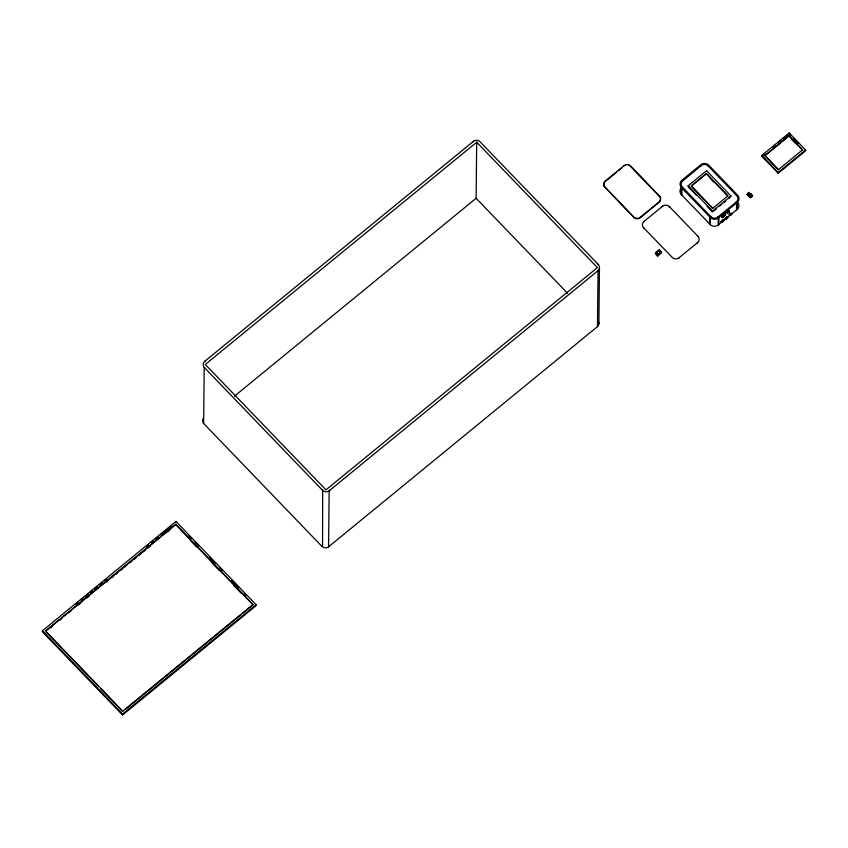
<?xml version="1.0" encoding="UTF-8"?>
<svg xmlns="http://www.w3.org/2000/svg" width="848" height="848" viewBox="0 0 848 848"><rect width="100%" height="100%" fill="white"/><g stroke="black" fill="none" stroke-linecap="round" stroke-linejoin="round"><path stroke-width="1.27" d="M42.411 630.785L42.4 631.771L122.536 715.023L256.075 605.673L256.085 604.698L175.949 521.435L42.411 630.785L122.547 714.048L122.536 715.023M175.759 525.262L175.769 524.276L45.485 630.965L122.727 711.207L253.011 604.529L175.769 524.276M175.939 522.421L175.949 521.435M322.092 546.547L203.637 423.47L204.23 367.407L322.685 490.483L322.547 546.907A4.993 4.611 0.6 0 0 328.07 547.214L597.872 326.289A4.993 4.611 0.6 0 0 598.2 321.191M328.568 546.907L329.151 490.844L598.063 270.639L597.48 326.703M567.545 293.27L476.12 198.284L476.703 142.21L205.28 364.47L325.971 489.858L597.395 267.608L476.703 142.21M598.879 323.788L599.462 267.714M628.877 165.318A4.993 4.611 0.6 0 1 630.159 165.975L659.85 196.821A4.993 4.611 0.6 0 1 659.532 201.919L639.71 218.159A4.993 4.611 0.6 0 1 634.177 217.851L604.486 186.571A4.993 4.611 0.6 0 1 604.815 181.472L624.637 165.243A4.993 4.611 0.6 0 1 630.159 165.551L659.861 196.407A4.993 4.611 0.6 0 1 659.532 201.506L639.71 217.735A4.993 4.611 0.6 0 1 634.187 217.427L604.825 187.026M604.412 182.468A4.993 4.611 0.6 0 1 604.804 181.896L605.207 181.059M623.492 166.081L624.626 165.667A4.993 4.611 0.6 0 1 625.283 165.371M655.557 252.683L655.536 254.018L657.592 256.149L661.249 253.149L661.27 251.814L659.214 249.683L655.557 252.683L657.603 254.813L657.592 256.149M659.182 250.16L660.751 252.206L659.182 250.16L656.066 253.139L657.624 251.856M738.099 202.778A6.084 5.618 0.6 0 1 737.707 208.99L717.556 225.483A6.084 5.618 0.6 0 1 710.825 225.112L681.262 194.531L680.912 186.952A6.084 5.618 0.6 0 1 681.304 180.741L701.455 164.236A6.084 5.618 0.6 0 1 708.186 164.618L738.173 195.771A6.084 5.618 0.6 0 1 737.781 201.983L717.631 218.477A6.084 5.618 0.6 0 1 710.9 218.106L681.336 187.525M681.887 195.167L681.962 188.161M728.888 198.538L730.944 196.015L706.585 170.713L688.152 185.807L688.152 186.645L696.261 195.082M706.575 171.561L706.585 170.713M709.638 224.01L709.712 217.003M710.264 224.656L710.338 217.639M688.152 185.807L712.511 211.11L712.5 211.958L707.094 206.329M718.171 225.091L718.245 218.084M718.871 224.519L718.945 217.512M721.563 216.537L722.846 217.724L725.422 213.823L724.701 213.071M722.846 217.724L725.422 213.823M736.509 210.081L736.583 203.064M737.209 209.509L737.283 202.502M761.811 156.233L761.822 155.396L789.212 132.977L805.6 150.001L805.589 150.838L778.21 173.268L761.811 156.233L764.854 153.742M778.21 173.268L778.21 172.43L761.822 155.396M791.025 135.701L789.212 132.977M660.751 251.792L657.635 254.76L661.27 251.814M747.512 194.754L747.311 194.128M749.515 193.111C750.226 191.044 746.06 194.022 747.533 194.468M722.432 221.593L721.521 222.536L723.8 220.777M723.026 220.024L721.457 221.635M727.054 212.212L726.662 212.625L727.573 212.032M725.22 218.604L725.75 218.265M725.231 218.01L727.308 216.452L726.704 217.13M748.901 193.641L749.314 192.485M749.409 193.323L749.462 192.761M727.319 212.477L729.11 210.633L728.474 211.014M727.361 216.865L725.506 218.477M725.983 218.975L726.227 218.816M729.852 214.173L728.941 215.116L730.467 214.014M731.336 213.208L730.775 213.802M731.432 213.526L729.577 215.138M723.227 220.268C718.044 225.261 726.301 218.233 722.507 221.169M747.925 193.736L747.183 194.828L749.07 193.938M748.975 193.842L749.282 192.782M701.508 165.424L682.184 181.345A4.993 4.611 0.6 0 0 681.856 186.443L711.101 216.929M728.93 211.279L727.531 212.488M720.959 221.54L722.634 220.098M727.648 217.618L728.04 217.205L727.118 217.798M729.831 215.625L731.209 214.406M727.022 212.191L728.496 210.951M725.506 218.286L726.927 217.088M730.753 213.76L729.598 215.085M723.609 220.978L722.74 221.741M727.679 217.639L726.206 218.879M731.75 214.311L730.276 215.551M729.195 212.021L727.997 213.06M729.577 214.47L730.478 213.654M472.877 141.764L474.011 140.927A4.993 4.611 0.6 0 1 479.544 141.234L598.444 264.661M700.861 165.954L702.006 165.116A4.993 4.611 0.6 0 1 707.529 165.424L708.557 166.378M329.798 490.314L328.664 491.151A4.993 4.611 0.6 0 1 323.13 490.844L322.113 489.879M662.108 206.626L663.253 205.788A4.993 4.611 0.6 0 1 668.775 206.096L669.803 207.06M718.224 216.759L717.079 217.607A4.993 4.611 0.6 0 1 711.557 217.3L710.529 216.335M679.471 257.442L678.326 258.28A4.993 4.611 0.6 0 1 672.803 257.972L643.441 227.571M728.188 211.523L727.573 212.085M728.305 212.488L728.93 211.915M726.397 217.342L725.771 217.915M722.56 220.893L721.669 221.646M726.513 218.307L727.128 217.735M204.601 361.439L473.523 141.234M234.398 396.217L476.12 198.284M76.044 604.221L78.08 602.557M81.132 600.045L83.178 598.381M85.213 596.706L88.277 594.204M90.312 592.54L92.347 590.865M94.393 589.201L97.446 586.689M99.481 585.025L102.544 582.523M104.58 580.848L106.625 579.184M146.375 546.631L148.421 544.957M151.474 542.455L153.509 540.78M155.555 539.116L158.608 536.614M160.654 534.94L171.858 525.76M50.562 627.774L52.597 626.11M59.731 620.27L61.766 618.605M68.889 612.775L70.925 611.101M78.048 605.271L80.083 603.606M87.206 597.766L89.241 596.102M106.551 581.929L108.586 580.265M111.639 577.764L113.674 576.099M115.71 574.435L117.745 572.76M120.798 570.269L122.833 568.595M124.868 566.93L126.903 565.266M129.956 562.765L131.991 561.1M134.026 559.426L136.062 557.761M139.114 555.26L141.15 553.596M143.185 551.931L145.22 550.257M148.283 547.766L150.319 546.091M167.618 531.929L169.653 530.254M605.207 181.483L616.634 172.123M618.584 170.522L621.531 168.105M643.823 221.604L662.754 206.096M772.973 147.107L774.998 145.443M778.04 142.952L781.082 140.461M783.117 138.796L789.202 133.814M712.511 211.11L730.944 196.015M713.528 211.11L716.602 208.597M719.666 206.085L721.712 204.41M723.768 202.725L725.814 201.05M717.578 217.289L736.509 201.792M778.21 172.43L805.6 150.001M125.78 708.992L184.811 660.645M186.846 658.981L240.79 614.811M242.825 613.136L253.011 604.804L175.769 524.552L45.485 631.241L98.188 686M678.824 257.962L697.756 242.464M122.547 714.048L256.085 604.698M728.125 211.767L728.962 211.099M728.612 212.223L729.227 211.703M730.16 213.961L731.22 213.145M726.089 217.607L725.22 218.307M722.019 220.936L721.15 221.635M722.57 220.628L723.09 220.257M730.404 214.247L730.997 213.749M726.577 218.063C723.079 220.84 730.828 213.972 725.814 219.081M722.74 221.381L723.747 220.66M730.891 214.714L731.495 214.184M205.248 360.909L204.209 361.852A4.993 4.611 0.6 0 0 203.891 366.951L204.803 368M682.661 180.836L683.223 180.401M644.469 221.074L643.431 222.017A4.993 4.611 0.6 0 0 643.102 227.116L644.014 228.176M597.427 271.169L598.465 270.215A4.993 4.611 0.6 0 0 598.783 265.127L597.872 264.067M735.863 202.312L736.901 201.368A4.993 4.611 0.6 0 0 737.23 196.27L736.318 195.22M697.109 242.994L698.148 242.051A4.993 4.611 0.6 0 0 698.476 236.952L697.554 235.892M748.137 193.556L749.113 192.92M748.678 193.969L747.745 194.68M749.081 192.56L747.353 194.34M748.116 194.234L747.353 194.627M721.574 215.625L722.856 216.812M793.749 138.542L798.307 143.27M802.526 149.969L789.032 135.945L764.896 155.714L778.39 169.727L802.526 149.831L789.032 135.807L764.896 155.566L778.39 169.589M791.725 139.454L795.318 143.195M707.985 165.784L736.891 195.814M727.86 195.994L706.405 173.692L691.226 186.115L712.691 208.417L727.86 195.846L706.405 173.554L691.237 185.977L712.691 208.269M709.977 178.112L713.55 181.832M724.69 213.982L725.411 214.735M669.231 206.456L698.137 236.497M659.203 251.019L660.571 252.439M656.14 252.375L657.709 254.008M188.691 535.66L191.425 538.501M195.061 542.285L198.708 546.07M209.636 557.422L215.095 563.104M219.653 567.831L222.377 570.672M231.493 580.127L238.776 587.706M244.235 593.377L246.058 595.275M190.302 540.367L196.662 546.971M212.106 563.019L219.378 570.577M233.921 585.682L241.182 593.229M100.912 688.83L122.727 711.493M681.262 194.531L680.838 193.959A6.084 5.618 0.6 0 1 680.382 189.189M604.825 187.45L604.486 186.995A4.993 4.611 0.6 0 1 604.105 183.083M203.637 423.47L203.297 423.014A4.993 4.611 0.6 0 1 203.223 418.488M722.03 216.463L722.019 217.65L725.687 214.65L725.697 213.463L722.03 216.463M749.865 197.065C752.526 197.955 752.695 193.037 749.865 197.065M727.404 212.89L729.397 211.29L727.404 212.89M729.683 215.381L731.665 213.781L729.683 215.381M750.904 193.726L748.19 195.952L748.667 196.45L751.381 194.224L750.904 193.726M751.964 195.008L749.515 197.012L750.247 197.764L752.685 195.761L751.964 195.008"/></g></svg>
